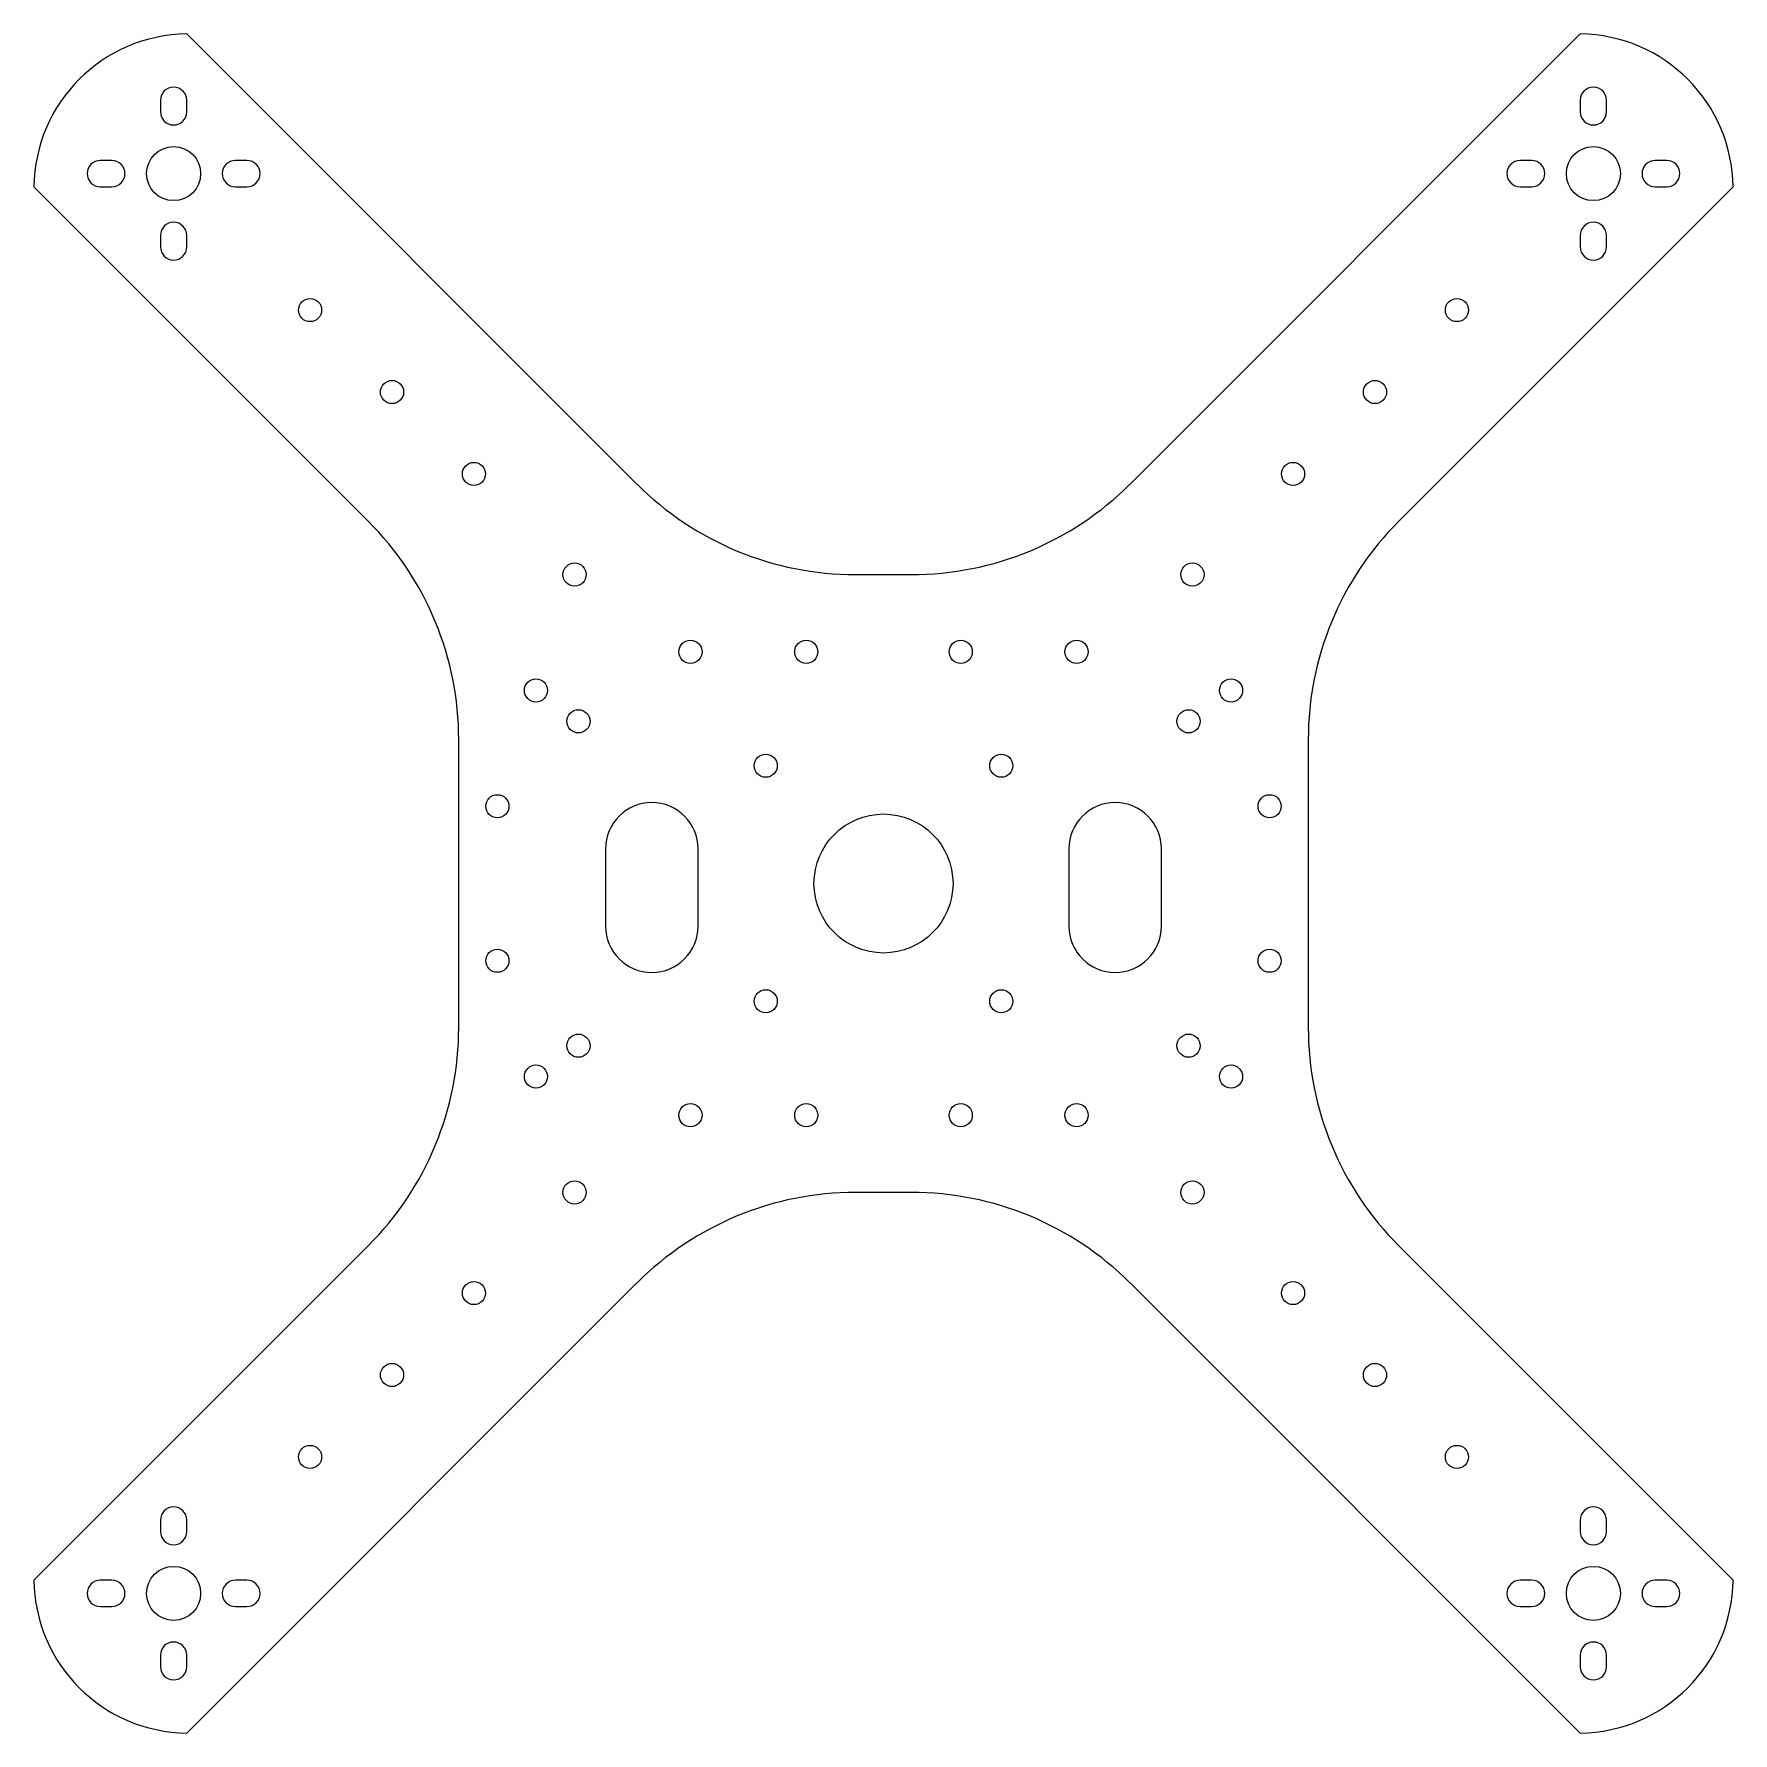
# Model space of a CAD drawing. Header units: millimetres. Extents: x -110 to 110, y -110 to 110.
import ezdxf

# ---------------------------------------------------------------- set-up
doc = ezdxf.new("R2010")
doc.units = ezdxf.units.MM

msp = doc.modelspace()

# ---------------------------------------------------------------- linework, layer by layer
at = {"color": 7, "linetype": 'Continuous', "lineweight": 25}
for p, q in [((-90.2, 110), (-31.92, 51.72)), ((31.92, 51.72), (90.2, 110)), ((-93.62, 101.42), (-93.62, 99.92)), ((-90.22, 99.92), (-90.22, 101.42)), ((90.22, 101.42), (90.22, 99.92)), ((93.62, 99.92), (93.62, 101.42)), ((-99.92, 93.62), (-101.42, 93.62)), ((-82.42, 93.62), (-83.92, 93.62)), ((83.92, 93.62), (82.42, 93.62)), ((101.42, 93.62), (99.92, 93.62)), ((-66.72, 46.92), (-110, 90.2)), ((-101.42, 90.22), (-99.92, 90.22)), ((-83.92, 90.22), (-82.42, 90.22)), ((110, 90.2), (66.72, 46.92)), ((82.42, 90.22), (83.92, 90.22)), ((99.92, 90.22), (101.42, 90.22)), ((-93.62, 83.92), (-93.62, 82.42)), ((-90.22, 82.42), (-90.22, 83.92)), ((90.22, 83.92), (90.22, 82.42)), ((93.62, 82.42), (93.62, 83.92)), ((-3.63, 40), (3.63, 40)), ((-55, -18.63), (-55, 18.63)), ((55, 18.63), (55, -18.63)), ((-36, 4.48), (-36, -5.52)), ((-24, -5.52), (-24, 4.48)), ((24, 4.48), (24, -5.52)), ((36, -5.52), (36, 4.48)), ((3.63, -40), (-3.63, -40)), ((-110, -90.2), (-66.72, -46.92)), ((66.72, -46.92), (110, -90.2)), ((-31.92, -51.72), (-90.2, -110)), ((90.2, -110), (31.92, -51.72)), ((-93.62, -82.42), (-93.62, -83.92)), ((-90.22, -83.92), (-90.22, -82.42)), ((90.22, -82.42), (90.22, -83.92)), ((93.62, -83.92), (93.62, -82.42)), ((-99.92, -90.22), (-101.42, -90.22)), ((-82.42, -90.22), (-83.92, -90.22)), ((83.92, -90.22), (82.42, -90.22)), ((101.42, -90.22), (99.92, -90.22)), ((-101.42, -93.62), (-99.92, -93.62)), ((-83.92, -93.62), (-82.42, -93.62)), ((82.42, -93.62), (83.92, -93.62)), ((99.92, -93.62), (101.42, -93.62)), ((-93.62, -99.92), (-93.62, -101.42)), ((-90.22, -101.42), (-90.22, -99.92)), ((90.22, -99.92), (90.22, -101.42)), ((93.62, -101.42), (93.62, -99.92))]:
    msp.add_line(p, q, dxfattribs=at)
for centre, radius in [((-91.92, 91.92), 3.5), ((91.92, 91.92), 3.5), ((-74.25, 74.25), 1.5), ((74.25, 74.25), 1.5), ((-63.64, 63.64), 1.5), ((63.64, 63.64), 1.5), ((-53.03, 53.03), 1.5), ((53.03, 53.03), 1.5), ((-40, 40), 1.5), ((40, 40), 1.5), ((-25, 30), 1.5), ((-10, 30), 1.5), ((10, 30), 1.5), ((25, 30), 1.5), ((-45, 25), 1.5), ((45, 25), 1.5), ((-39.5, 21), 1.5), ((39.5, 21), 1.5), ((-15.25, 15.25), 1.5), ((15.25, 15.25), 1.5), ((-50, 10), 1.5), ((50, 10), 1.5), ((0, 0), 9), ((-50, -10), 1.5), ((50, -10), 1.5), ((-15.25, -15.25), 1.5), ((15.25, -15.25), 1.5), ((-39.5, -21), 1.5), ((39.5, -21), 1.5), ((-45, -25), 1.5), ((45, -25), 1.5), ((-25, -30), 1.5), ((-10, -30), 1.5), ((10, -30), 1.5), ((25, -30), 1.5), ((-40, -40), 1.5), ((40, -40), 1.5), ((-53.03, -53.03), 1.5), ((53.03, -53.03), 1.5), ((-63.64, -63.64), 1.5), ((63.64, -63.64), 1.5), ((-74.25, -74.25), 1.5), ((74.25, -74.25), 1.5), ((-91.92, -91.92), 3.5), ((91.92, -91.92), 3.5)]:
    msp.add_circle(centre, radius, dxfattribs=at)
for centre, radius, start, end in [((-90, 90), 20, 90.5701, 179.4241), ((90, 90), 20, 0.5701, 89.4241), ((-91.92, 101.42), 1.7, 0, 180), ((91.92, 101.42), 1.7, 0, 180), ((-91.92, 99.92), 1.7, 180, 0), ((91.92, 99.92), 1.7, 180, 0), ((-101.42, 91.92), 1.7, 90, 270), ((-99.92, 91.92), 1.7, 270, 90), ((-83.92, 91.92), 1.7, 90, 270), ((-82.42, 91.92), 1.7, 270, 90), ((82.42, 91.92), 1.7, 90, 270), ((83.92, 91.92), 1.7, 270, 90), ((99.92, 91.92), 1.7, 90, 270), ((101.42, 91.92), 1.7, 270, 90), ((-91.92, 83.92), 1.7, 0, 180), ((91.92, 83.92), 1.7, 0, 180), ((-91.92, 82.42), 1.7, 180, 0), ((91.92, 82.42), 1.7, 180, 0), ((-3.63, 80), 40, 225, 270), ((3.63, 80), 40, 270, 315), ((-95, 18.63), 40, 0, 45), ((95, 18.63), 40, 135, 180), ((-30, 4.48), 6, 0, 180), ((30, 4.48), 6, 0, 180), ((-30, -5.52), 6, 180, 0), ((30, -5.52), 6, 180, 0), ((-95, -18.63), 40, 315, 0), ((95, -18.63), 40, 180, 225), ((-3.63, -80), 40, 90, 135), ((3.63, -80), 40, 45, 90), ((-91.92, -82.42), 1.7, 0, 180), ((91.92, -82.42), 1.7, 0, 180), ((-91.92, -83.92), 1.7, 180, 0), ((91.92, -83.92), 1.7, 180, 0), ((-90, -90), 20, 180.5701, 269.4241), ((-101.42, -91.92), 1.7, 90, 270), ((-99.92, -91.92), 1.7, 270, 90), ((-83.92, -91.92), 1.7, 90, 270), ((-82.42, -91.92), 1.7, 270, 90), ((82.42, -91.92), 1.7, 90, 270), ((83.92, -91.92), 1.7, 270, 90), ((90, -90), 20, 270.5701, 359.4241), ((99.92, -91.92), 1.7, 90, 270), ((101.42, -91.92), 1.7, 270, 90), ((-91.92, -99.92), 1.7, 0, 180), ((91.92, -99.92), 1.7, 0, 180), ((-91.92, -101.42), 1.7, 180, 360), ((91.92, -101.42), 1.7, 180, 0)]:
    msp.add_arc(centre, radius, start, end, dxfattribs=at)

doc.saveas('drawing.dxf')
